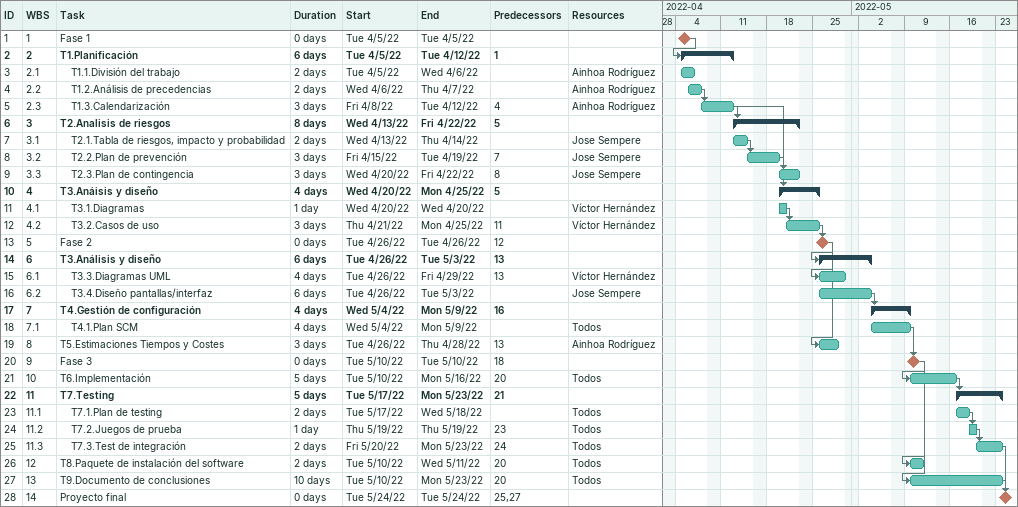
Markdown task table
| ID | WBS | Task | Duration | Start | Finish | Predecessors | Resources |
|---|---|---|---|---|---|---|---|
| 1 | 1 | Fase 1 | 0d | 2022-04-05 | 2022-04-05 |  |  |
| 2 | 2 | **T1.Planificación** | 6d | 2022-04-05 | 2022-04-12 | 1 |  |
| 3 | 2.1 | T1.1.División del trabajo | 2d | 2022-04-05 | 2022-04-06 |  | Ainhoa Rodríguez |
| 4 | 2.2 | T1.2.Análisis de precedencias | 2d | 2022-04-06 | 2022-04-07 |  | Ainhoa Rodríguez |
| 5 | 2.3 | T1.3.Calendarización | 3d | 2022-04-08 | 2022-04-12 | 4 | Ainhoa Rodríguez |
| 6 | 3 | **T2.Analisis de riesgos** | 8d | 2022-04-13 | 2022-04-22 | 5 |  |
| 7 | 3.1 | T2.1.Tabla de riesgos, impacto y probabilidad | 2d | 2022-04-13 | 2022-04-14 |  | Jose Sempere |
| 8 | 3.2 | T2.2.Plan de prevención | 3d | 2022-04-15 | 2022-04-19 | 7 | Jose Sempere |
| 9 | 3.3 | T2.3.Plan de contingencia | 3d | 2022-04-20 | 2022-04-22 | 8 | Jose Sempere |
| 10 | 4 | **T3.Anáisis y diseño** | 4d | 2022-04-20 | 2022-04-25 | 5 |  |
| 11 | 4.1 | T3.1.Diagramas | 1d | 2022-04-20 | 2022-04-20 |  | Víctor Hernández |
| 12 | 4.2 | T3.2.Casos de uso | 3d | 2022-04-21 | 2022-04-25 | 11 | Víctor Hernández |
| 13 | 5 | Fase 2 | 0d | 2022-04-26 | 2022-04-26 | 12 |  |
| 14 | 6 | **T3.Análisis y diseño** | 6d | 2022-04-26 | 2022-05-03 | 13 |  |
| 15 | 6.1 | T3.3.Diagramas UML | 4d | 2022-04-26 | 2022-04-29 | 13 | Víctor Hernández |
| 16 | 6.2 | T3.4.Diseño pantallas/interfaz | 6d | 2022-04-26 | 2022-05-03 |  | Jose Sempere |
| 17 | 7 | **T4.Gestión de configuración** | 4d | 2022-05-04 | 2022-05-09 | 16 |  |
| 18 | 7.1 | T4.1.Plan SCM | 4d | 2022-05-04 | 2022-05-09 |  | Todos |
| 19 | 8 | T5.Estimaciones Tiempos y Costes | 3d | 2022-04-26 | 2022-04-28 | 13 | Ainhoa Rodríguez |
| 20 | 9 | Fase 3 | 0d | 2022-05-10 | 2022-05-10 | 18 |  |
| 21 | 10 | T6.Implementación | 5d | 2022-05-10 | 2022-05-16 | 20 | Todos |
| 22 | 11 | **T7.Testing** | 5d | 2022-05-17 | 2022-05-23 | 21 |  |
| 23 | 11.1 | T7.1.Plan de testing | 2d | 2022-05-17 | 2022-05-18 |  | Todos |
| 24 | 11.2 | T7.2.Juegos de prueba | 1d | 2022-05-19 | 2022-05-19 | 23 | Todos |
| 25 | 11.3 | T7.3.Test de integración | 2d | 2022-05-20 | 2022-05-23 | 24 | Todos |
| 26 | 12 | T8.Paquete de instalación del software | 2d | 2022-05-10 | 2022-05-11 | 20 | Todos |
| 27 | 13 | T9.Documento de conclusiones | 10d | 2022-05-10 | 2022-05-23 | 20 | Todos |
| 28 | 14 | Proyecto final | 0d | 2022-05-24 | 2022-05-24 | 25, 27 |  |
